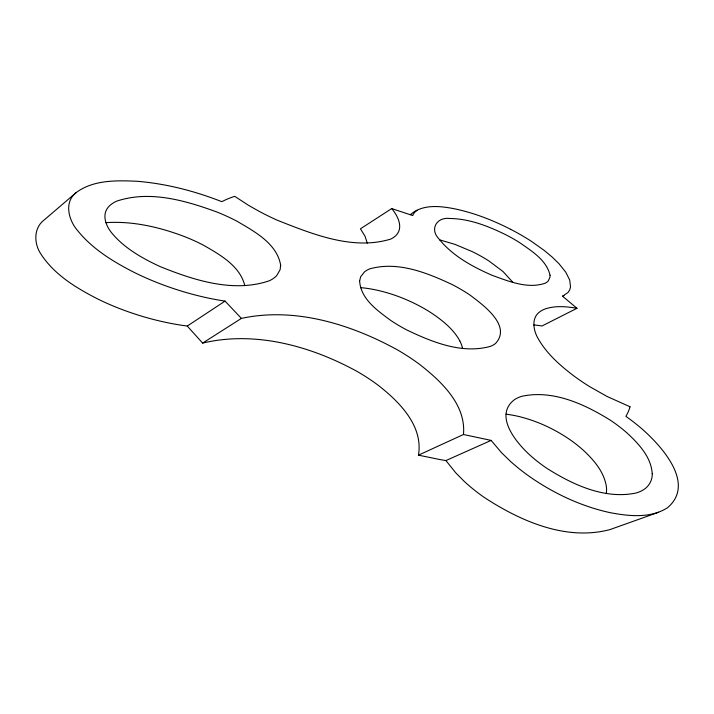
<?xml version="1.0" encoding="UTF-8"?>
<svg xmlns="http://www.w3.org/2000/svg" width="714" height="714" viewBox="0 0 714 714"><rect width="100%" height="100%" fill="white"/><g stroke="black" fill="none" stroke-linecap="round" stroke-linejoin="round"><path stroke-width="1.07" d="M202.651 343.086C255.085 330.6 310.635 345.987 356.911 371.325A239.708 138.391 0 0 1 379.33 386.158C400.045 402.491 423.384 426.383 418.449 455.148L463.457 434.505C466.242 404.802 441.52 381.606 420.162 364.818A264.51 152.716 0 0 0 396.948 349.601C350.235 324.076 294.686 306.886 241.394 318.399L202.651 343.086L187.255 326.057C164.863 323.112 142.871 317.364 121.746 309.403A241.635 139.507 0 0 1 97.979 299.104C76.541 288.135 54.639 275.024 41.171 254.425C33.915 244.108 33.29 228.239 44.089 220.046L76.148 192.602C93.454 179.732 116.605 180.347 137.142 181.285C166.21 183.65 194.717 191.066 221.831 201.669A70.409 40.653 0 0 1 234.71 196.332L248.954 205.587L259.744 211.656A273.328 157.803 0 0 0 277.309 220.242C312.518 234.085 352.77 250.694 390.754 239.074A23.535 13.584 0 0 0 396.011 235.441C403.829 227.516 397.671 215.583 391.691 208.586L360.427 228.819L365.006 236.156L367.299 243.153M76.148 192.602C63.591 202.383 68.74 220.671 77.88 230.908C92.731 249.248 113.365 261.77 134.125 272.373A266.554 153.894 0 0 0 158.517 283.137C179.973 291.455 202.294 297.676 225.062 301.103L241.394 318.399M187.255 326.057L225.062 301.103M410.336 214.691C422.438 204.034 439.547 205.927 454.131 208.72C473.855 212.763 492.767 220.189 510.662 229.319M510.662 229.319A252.863 145.986 0 0 1 531.573 241.448L544.077 250.319L552.243 257.111L559.053 263.796L565.747 272.177L569.701 280.013L570.54 286.939L569.71 289.911L568.032 292.472L562.525 296.203L576.974 308.287L542.006 325.986A66.036 38.128 0 0 0 533.831 324.977M563.944 295.542L562.623 296.158M418.449 455.148L439.181 459.414A248.57 143.514 0 0 0 445.92 460.566L491.116 440.404L501.755 452.926L510.528 461.422A277.88 160.427 0 0 0 531.439 477.871C555.278 494.124 581.964 506.565 610.238 512.679C629.016 516.222 650.579 518.56 667.51 507.734C695.811 483.762 661.824 446.491 642.484 429.337A278.308 160.677 0 0 0 625.875 416.351A97.407 56.236 0 0 0 630.025 406.775M658.629 512.241L610.122 529.538C566.175 541.31 520.336 521.095 484.03 497.274A251.739 145.344 0 0 1 464.073 481.218L455.8 472.882L445.92 460.566M105.895 222.643C132.67 220.912 159.427 227.052 184.328 236.53A175.939 101.575 0 0 1 203.615 245.277C219.939 254.711 240.011 265.858 244.813 285.662M576.974 308.287C566.63 306.547 555.662 305.476 545.523 308.832A21.509 12.424 0 0 0 540.328 311.429C530.832 317.578 533.322 330.814 538.41 339.052C546.906 353.832 559.963 365.336 573.378 375.564A276.229 159.481 0 0 0 589.55 386.56L606.954 396.404L630.051 406.784M491.116 440.404L463.457 434.505M439.663 239.868L455.032 244.393L472.275 251.64A166.237 95.971 0 0 1 489.099 261.092L503.022 271.534L512.893 282.369M391.691 208.586L412.656 215.503M459.825 340.899C454.006 330.154 444.411 322.076 434.576 315.124A167.192 96.533 0 0 0 416.976 304.664C403.16 297.658 388.434 292.347 373.199 289.393A71.998 41.573 0 0 0 360.508 287.635M412.728 215.512A20.313 11.727 0 0 1 417.154 210.291M459.789 340.899A72.275 41.724 0 0 1 462.511 348.307M606.329 493.374A78.745 45.464 0 0 0 605.526 482.521C602.286 470.017 593.459 459.834 584.284 451.123A182.98 105.645 0 0 0 567.443 437.968C553.796 428.944 538.784 421.929 523.005 417.574A74.952 43.277 0 0 0 506.03 414.191M359.633 280.861C360.561 298.88 377.492 310.644 390.745 320.434A184.855 106.725 0 0 0 406.9 330.011C432.318 342.149 462.029 354.287 490.429 346.352A21.616 12.477 0 0 0 495.48 343.532C512.063 325.762 483.092 305.003 470.383 295.346A184.533 106.538 0 0 0 452.319 284.636C427.142 272.784 397.805 260.958 369.781 268.857A21.625 12.486 0 0 0 364.568 271.82L360.686 276.729L359.633 280.861M652.239 473.775C652.48 480.584 648.544 487.126 642.555 490.322A25.57 14.762 0 0 1 636.174 492.99C604.785 499.604 573.137 484.886 547.138 468.5A202.258 116.775 0 0 1 530.663 455.764C516.811 443.421 493.026 415.503 514.758 399.447A25.597 14.78 0 0 1 521.88 396.279C552.823 389.603 584.088 403.937 609.872 419.903A202.044 116.65 0 0 1 627.419 433.327C638.959 444.072 651.239 457.201 652.239 473.775M280.664 265.215L280.093 269.758L276.657 275.658A29.345 16.949 0 0 1 269.428 280.745C233.282 293.097 193.806 280.209 159.891 266.483C142.14 258.209 124.379 248.258 111.732 232.951C106.002 226.026 101.602 214.923 108.278 207.14A29.435 16.993 0 0 1 116.587 201.187C149.699 189.995 185.72 200.598 217.315 212.165A194.199 112.125 0 0 1 237.021 221.251C254.434 231.514 276.898 243.385 280.664 265.215M550.039 275.202L549.932 277.344L548.307 280.834A13.218 7.631 0 0 1 545.398 283.146C527.619 289.349 508.511 281.2 491.767 275.176C472.195 266.536 452.408 255.853 438.887 238.824C429.275 228.962 437.022 216.77 449.874 218.493C469.419 218.734 488.099 226.106 505.441 234.567A184.471 106.502 0 0 1 519.319 242.412C531.35 250.873 546.487 259.869 550.039 275.202"/></g></svg>
